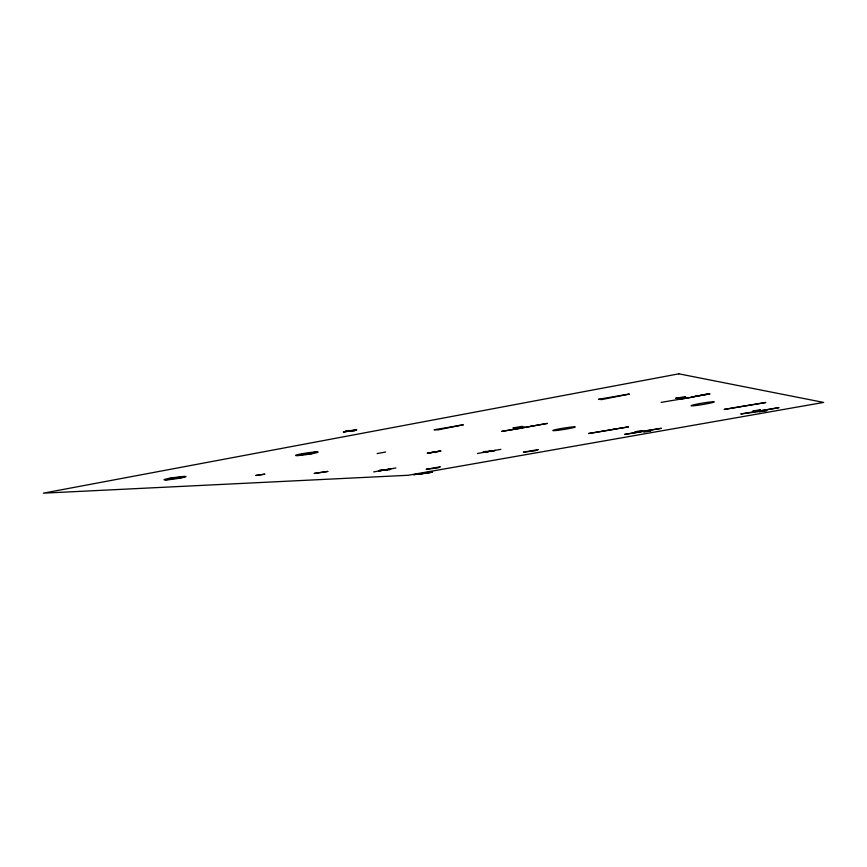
<?xml version="1.0" encoding="UTF-8"?>
<svg xmlns="http://www.w3.org/2000/svg" width="867" height="867" viewBox="0 0 867 867"><rect width="100%" height="100%" fill="white"/><g stroke="black" fill="none" stroke-linecap="round" stroke-linejoin="round"><path stroke-width="1.3" d="M679.674 399.286L692.375 397.129L661.12 402.375M613.576 429.393L588.541 433.533L628.467 426.889L613.012 429.349M457.592 425.73L463.357 424.863L434.064 429.761L438.084 429.869L458.079 425.795M638.285 432.124L647.682 430.585L624.598 434.41L638.762 432.156M530.42 426.401L547.402 423.399L519.084 428.428L530.918 426.401M691.833 397.043L710.008 393.824L691.877 397.043L708.989 393.672M347.028 431.332L350.929 430.596M647.226 430.563L661.423 428.309L647.682 430.585M165.77 479.895L184.368 476.449M297.002 455.576L316.91 451.891M675.642 398.343L685.32 396.577L685.981 397.769L675.642 398.343L683.391 398.235M377.134 453.571L385.663 452.01M519.42 428.493L501.56 431.408L519.127 428.461M427.745 453.257L440.978 451.035L427.203 453.17L440.458 450.97M373.666 471.93L395.926 467.974M477.446 453.495L500.877 449.334M426.141 472.645L432.546 472.06L413.57 474.704L430.303 472.45M640.93 431.484L634.861 431.831L641.938 430.585L642.718 431.17M645.026 431.246L650.933 430.899L643.997 432.124L643.249 431.56M603.974 431.072L603.41 431.072M420.766 474.054L431.896 472.233L430.953 472.277M522.064 427.583L512.906 428.005L521.88 426.369L524.329 427.171M169.098 478.411L180.932 477.945M379.638 470.152L389.803 469.762M301.705 453.809L312.077 453.679M484.718 451.469L493.475 451.36M685.32 396.577L685.84 397.79M255.732 475.495L264.934 474.151L255.819 475.441M759.763 411.066L759.459 411.825L766.764 410.546L740.786 413.96L779.043 407.62L759.687 411.077M760.305 409.733L759.98 410.524L752.827 411.045L760.305 409.733M378.662 470.868L390.876 469.014L378.706 470.846M623.427 395.027L598.501 399.286L601.546 399.6L629.431 394.062L623.449 395.005M482.897 452.368L495.382 450.439L482.941 452.336M314.32 473.425L327.78 471.442L314.32 473.425M739.638 406.829L724.097 409.441L765.854 402.494L739.692 406.796M440.068 466.836L438.095 467.866L426.163 469.285L440.068 466.836M537.995 449.605L534.972 450.829L523.419 452.162L537.995 449.605M349.119 430.563L345.207 431.3L354.755 430.671L349.119 430.563M355.026 429.848L343.191 432.08L356.814 429.88L355.026 429.848M678.85 373.829L43.35 493.171L408.205 475.268L823.65 402.429L678.85 373.829M301.055 455.283A11.347 0.78 -8.5 0 0 318.135 452.097A11.347 0.78 -8.5 0 0 301.575 453.831A11.347 0.78 -8.5 0 0 301.055 455.283M169.412 479.603A11.13 0.726 -8.2 0 0 186.058 476.601A11.13 0.726 -8.2 0 0 169.629 478.302A11.13 0.726 -8.2 0 0 169.412 479.603M696.656 405.431A11.878 0.726 -9.5 0 0 714.31 401.876A11.878 0.726 -9.5 0 0 696.83 404.141A11.878 0.726 -9.5 0 0 696.656 405.431M557.882 430.303A11.401 0.683 -9.1 0 0 575.298 426.976A11.401 0.683 -9.1 0 0 559.009 428.927A11.401 0.683 -9.1 0 0 557.882 430.303"/></g></svg>
